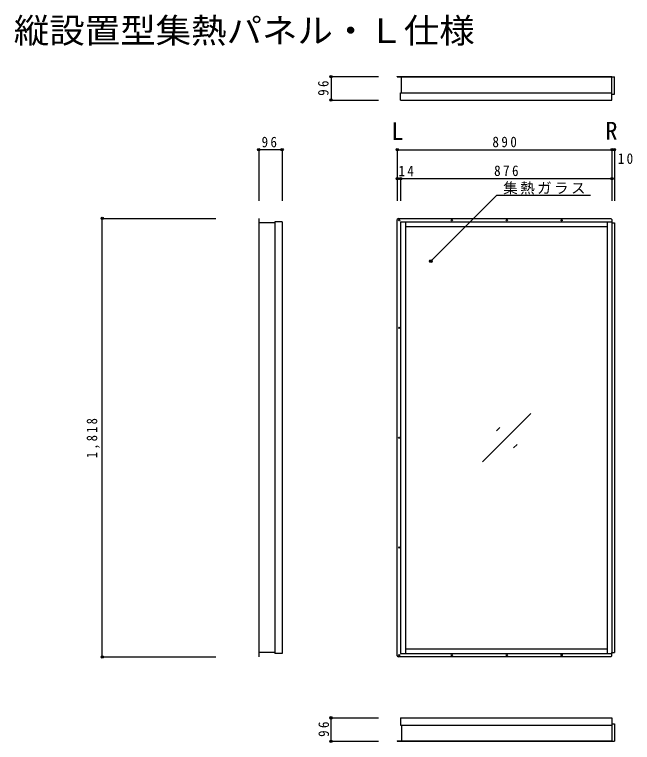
# Model space of a CAD drawing. Units: millimetres at full size, sheet at 1:20. Extents: x -4150 to 1803, y -5254 to 5444.
# Drawn here: x -4150 to -1589, y 2427 to 5444 of the extents above; entities that cross this region are included whole.
import ezdxf
from ezdxf.enums import TextEntityAlignment as Align

# ---------------------------------------------------------------- set-up
doc = ezdxf.new("R2010")
doc.units = ezdxf.units.MM
doc.header["$LTSCALE"] = 20
doc.header["$PDMODE"] = 32
doc.header["$PDSIZE"] = 10
doc.layers.add('0-0', color=7, linetype='Continuous')
doc.styles.add('ＭＳ ゴシック', font='')
doc.styles.get('ＭＳ ゴシック').set_extended_font_data('MS Gothic')

msp = doc.modelspace()

# ---------------------------------------------------------------- linework, layer by layer
at = {"layer": '0-0'}
for p, q in [((-2838.06, 5186.46), (-2838.06, 5089.46)), ((-2838.06, 5186.46), (-2641.88, 5186.46)), ((-2563.8, 5185.46), (-2563.8, 5186.46)), ((-2563.8, 5186.46), (-1673.8, 5186.46)), ((-2563.8, 5185.96), (-1663.8, 5185.96)), ((-2545.8, 5119.46), (-2545.8, 5185.46)), ((-1673.8, 5089.46), (-1673.8, 5185.46)), ((-1663.8, 5113.96), (-1663.8, 5185.96)), ((-2549.8, 5089.46), (-2549.8, 5119.46)), ((-2549.8, 5119.46), (-1673.8, 5119.46)), ((-1673.8, 5113.96), (-1663.8, 5113.96)), ((-2838.06, 5089.46), (-2641.88, 5089.46)), ((-2549.8, 5089.46), (-1673.8, 5089.46)), ((-3040.8, 4883.37), (-3137.8, 4883.37)), ((-3137.8, 4883.37), (-3137.8, 4671.31)), ((-3040.8, 4883.37), (-3040.8, 4671.31)), ((-2563.8, 4883.37), (-2563.8, 4671.31)), ((-2563.8, 4883.37), (-1673.8, 4883.37)), ((-1673.8, 4883.37), (-1673.8, 4671.31)), ((-1673.8, 4883.37), (-1663.8, 4883.37)), ((-1663.8, 4883.37), (-1663.8, 4671.31)), ((-2563.8, 4763.94), (-2549.8, 4763.94)), ((-2563.8, 4763.94), (-2563.8, 4671.31)), ((-2549.8, 4763.94), (-2549.8, 4671.31)), ((-2549.8, 4763.94), (-1673.8, 4763.94)), ((-1673.8, 4763.94), (-1673.8, 4671.31)), ((-2424.45, 4421.66), (-2150.55, 4695.56)), ((-2150.55, 4695.56), (-1763.47, 4695.56)), ((-3786.02, 2781.09), (-3786.02, 4599.09)), ((-3786.02, 4599.09), (-3316.11, 4599.09)), ((-3137.8, 4599.09), (-3137.8, 2781.09)), ((-3136.8, 4599.09), (-3137.8, 4599.09)), ((-3137.3, 4599.09), (-3137.3, 2781.09)), ((-3136.8, 4599.09), (-3136.8, 2781.09)), ((-2558.8, 4599.09), (-2563.8, 4594.09)), ((-2563.8, 2786.09), (-2563.8, 4594.09)), ((-2558.8, 4599.09), (-1678.8, 4599.09)), ((-1678.8, 4599.09), (-1673.8, 4594.09)), ((-1673.8, 4594.09), (-1673.8, 4581.09)), ((-3070.8, 4581.09), (-3136.8, 4581.09)), ((-3070.8, 4585.09), (-3070.8, 2795.09)), ((-3040.8, 4585.09), (-3070.8, 4585.09)), ((-2549.8, 4585.09), (-2549.8, 2795.09)), ((-2549.8, 4585.09), (-1673.8, 4585.09)), ((-2529.8, 4585.09), (-2529.8, 2795.09)), ((-2529.8, 4565.09), (-1693.8, 4565.09)), ((-1693.8, 4585.09), (-1693.8, 2795.09)), ((-1673.8, 4585.09), (-1673.8, 2795.09)), ((-2209.8, 3590.09), (-2009.8, 3790.09)), ((-2152.22, 3718.37), (-2138.08, 3732.51)), ((-2081.51, 3647.66), (-2067.37, 3661.8)), ((-2529.8, 2815.09), (-1693.8, 2815.09)), ((-3786.02, 2781.09), (-3316.11, 2781.09)), ((-3136.8, 2781.09), (-3137.8, 2781.09)), ((-3070.8, 2799.09), (-3136.8, 2799.09)), ((-2563.8, 2786.09), (-2558.8, 2781.09)), ((-1678.8, 2781.09), (-2558.8, 2781.09)), ((-2549.8, 2795.09), (-1673.8, 2795.09)), ((-1678.8, 2781.09), (-1673.8, 2786.09)), ((-1673.8, 2799.59), (-1663.8, 2799.59)), ((-1673.8, 2786.09), (-1673.8, 2799.09)), ((-2838.06, 2528.96), (-2641.88, 2528.96)), ((-2838.06, 2431.96), (-2838.06, 2528.96)), ((-2549.8, 2528.96), (-2549.8, 2498.96)), ((-2549.8, 2528.96), (-1673.8, 2528.96)), ((-1673.8, 2528.96), (-1673.8, 2432.96)), ((-1673.8, 2504.46), (-1663.8, 2504.46)), ((-1663.8, 2504.46), (-1663.8, 2432.46)), ((-2549.8, 2498.96), (-1673.8, 2498.96)), ((-2545.8, 2498.96), (-2545.8, 2432.96)), ((-2838.06, 2431.96), (-2641.88, 2431.96)), ((-2563.8, 2432.96), (-2563.8, 2431.96)), ((-2563.8, 2432.46), (-1663.8, 2432.46)), ((-2563.8, 2431.96), (-1673.8, 2431.96))]:
    msp.add_line(p, q, dxfattribs=at)
for points in [[(-2563.8, 5185.46), (-1673.8, 5185.46), (-1673.8, 5186.46)], [(-3040.8, 4585.09), (-3040.8, 2795.09), (-3070.8, 2795.09)], [(-1673.8, 4580.59), (-1663.8, 4580.59), (-1663.8, 2799.59)], [(-2563.8, 2432.96), (-1673.8, 2432.96), (-1673.8, 2431.96)]]:
    msp.add_lwpolyline(points, dxfattribs=at)
for centre in [(-2555.8, 4591.09), (-2337.3, 4591.09), (-2109.8, 4591.09), (-1882.3, 4591.09), (-2555.8, 4145.09), (-2555.8, 3690.09), (-2555.8, 3235.09), (-2555.8, 2789.09), (-2337.3, 2789.09), (-2109.8, 2789.09), (-1882.3, 2789.09)]:
    msp.add_circle(centre, 2.5, dxfattribs=at)
for p in [(-2838.06, 5186.46), (-2838.06, 5089.46), (-3137.8, 4883.37), (-3040.8, 4883.37), (-2563.8, 4883.37), (-1673.8, 4883.37), (-1663.8, 4883.37), (-2563.8, 4763.94), (-2549.8, 4763.94), (-1673.8, 4763.94), (-3786.02, 4599.09), (-2424.45, 4421.66), (-3786.02, 2781.09), (-2838.06, 2528.96), (-2838.06, 2431.96)]:
    msp.add_point(p, dxfattribs=at)

# ---------------------------------------------------------------- texts
at = {"layer": '0-0', "style": 'ＭＳ ゴシック', "width": 1.05}
msp.add_text('縦設置型集熱パネル・Ｌ仕様', height=102.6, dxfattribs=at).set_placement((-4152.87, 5295.16), align=Align.BOTTOM_LEFT)
at = {"layer": '0-0', "style": 'ＭＳ ゴシック'}
for s, p in [('L', (-2588.32, 4901.99)), ('R', (-1700.92, 4903.76))]:
    msp.add_text(s, height=73.31, dxfattribs=at).set_placement(p, align=Align.BOTTOM_LEFT)
at = {"layer": '0-0', "char_height": 43.99, "attachment_point": 7, "rotation": 90, "style": 'ＭＳ ゴシック'}
for s, insert in [('\\T1.36;\\W0.9;96', (-2847.84, 5106.94)), ('\\T1.38;\\W0.85;1,818', (-3796.02, 3605.09)), ('\\T1.36;\\W0.9;96', (-2846.09, 2449.89))]:
    msp.add_mtext(s, dxfattribs=dict(at, insert=insert))
at = {"layer": '0-0', "char_height": 43.99, "attachment_point": 7, "style": 'ＭＳ ゴシック'}
for s, insert in [('\\T1.36;\\W0.9;96', (-3125.9, 4893.1)), ('\\T1.38;\\W0.9;890', (-2169.3, 4893.37)), ('\\T1.36;\\W0.9;10', (-1649.66, 4824.21)), ('\\T1.36;\\W0.9;14', (-2558.45, 4773.77)), ('\\T1.38;\\W0.9;876', (-2162.3, 4773.94)), ('\\T1.17;集熱ガラス', (-2124.35, 4697.94))]:
    msp.add_mtext(s, dxfattribs=dict(at, insert=insert))

doc.saveas('drawing.dxf')
